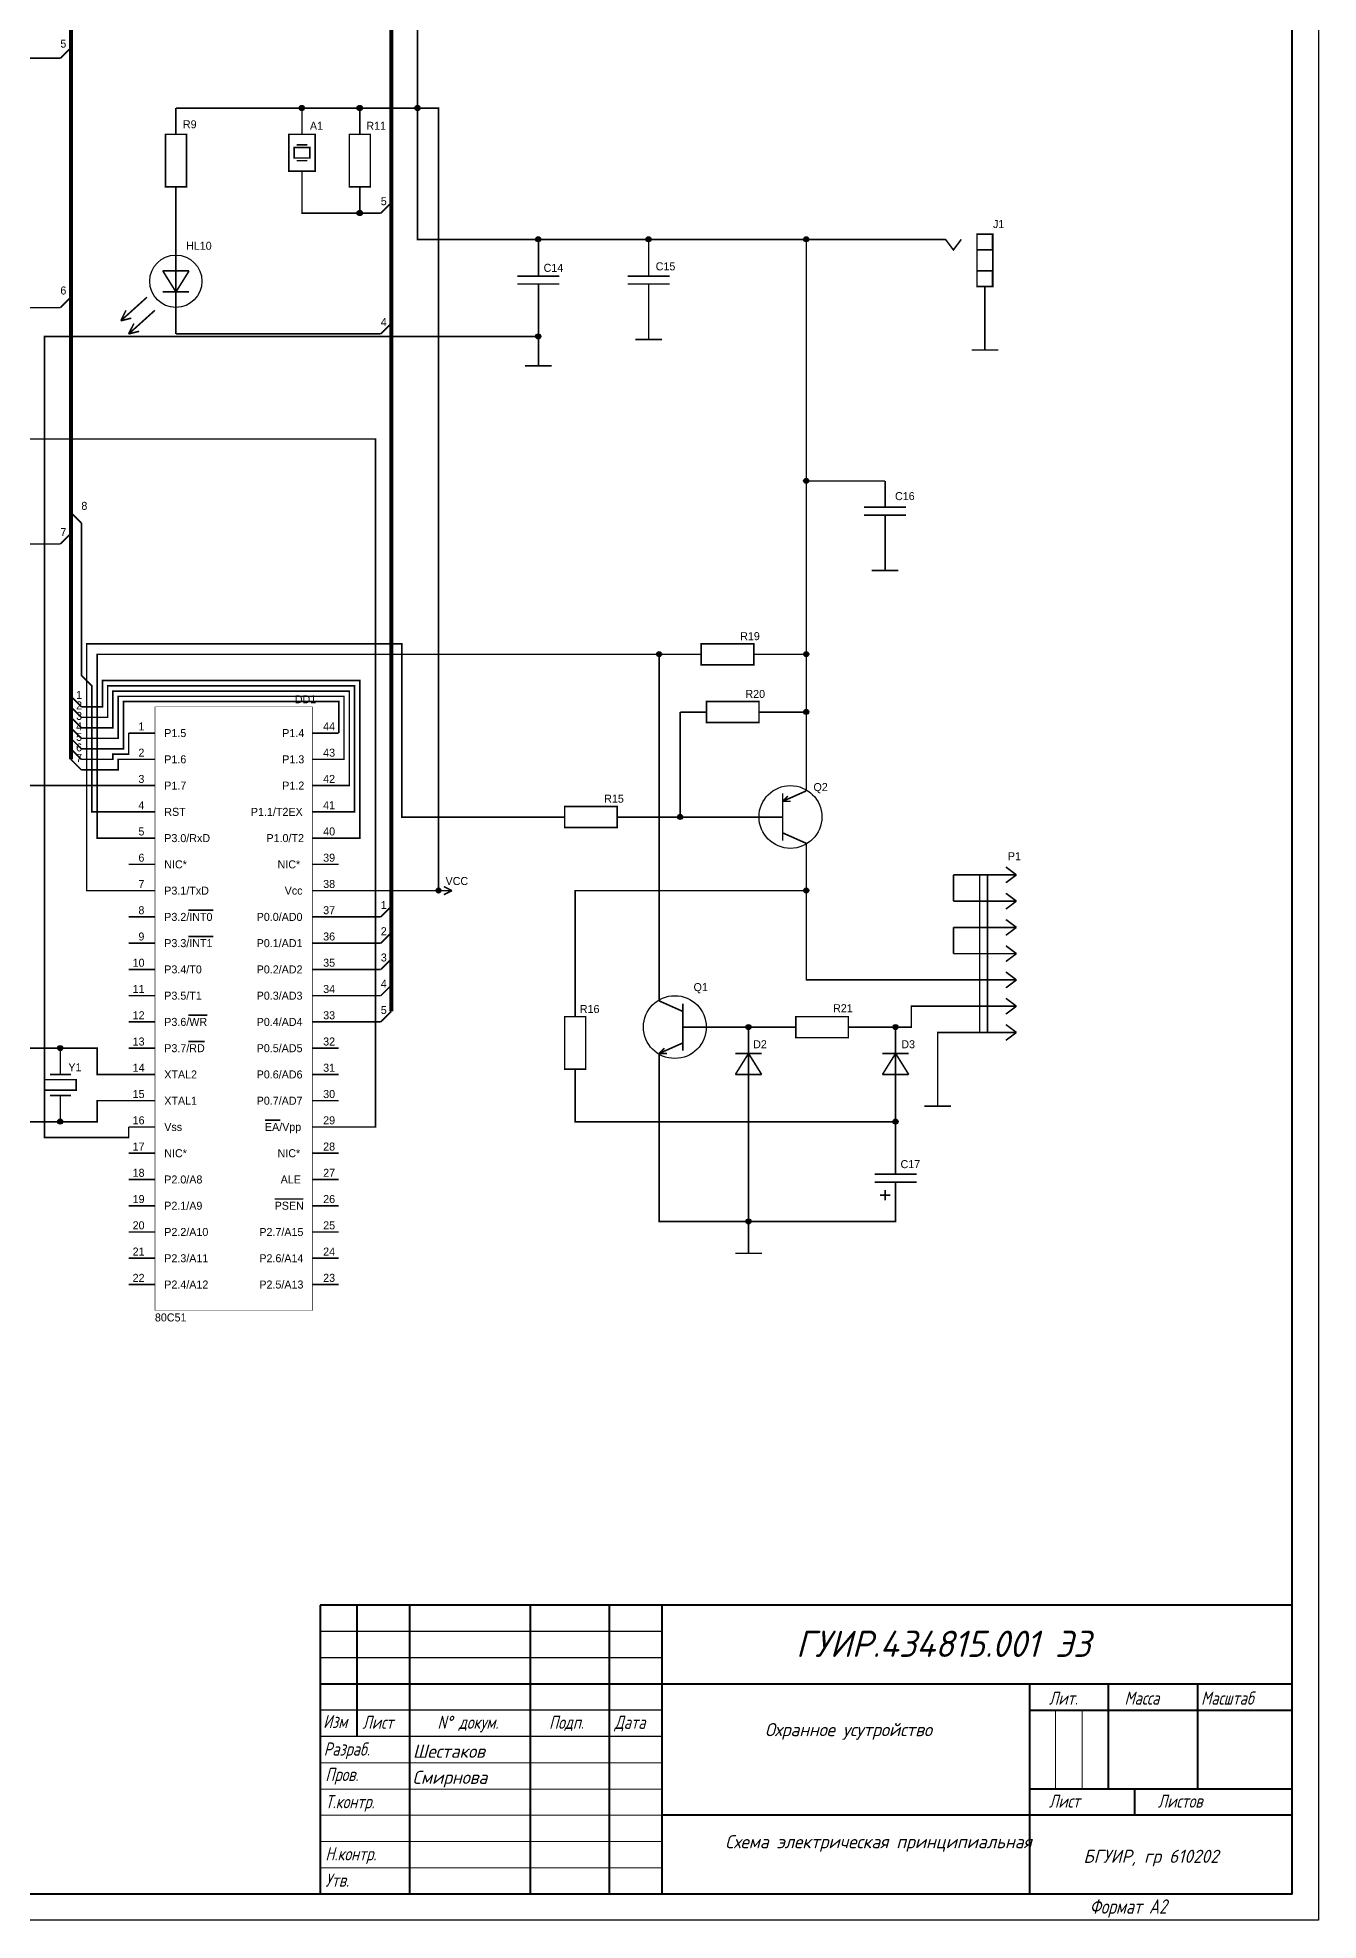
# Model space of a CAD drawing. Header units: millimetres. Extents: x 0 to 1291, y 0 to 606.
# Drawn here: x 1047.7 to 1291.5, y 9.3 to 367.8 of the extents above; entities that cross this region are included whole.
import ezdxf

# ---------------------------------------------------------------- set-up
doc = ezdxf.new("R2010")
doc.units = ezdxf.units.MM
doc.linetypes.add('штрихпунктирная', pattern=[25.4, 12.7, -6.35, 0, -6.35])
doc.layers.add('KONTUR', color=7, linetype='Continuous')
doc.layers.add('Sheet', color=255, linetype='Continuous')
for name, color, linetype, lineweight in [('Основная', 7, 'Continuous', 40), ('текст', 7, 'Continuous', 30), ('тонкая', 7, 'Continuous', 20)]:
    doc.layers.add(name, color=color, linetype=linetype, lineweight=lineweight)
doc.styles.add('стиль1', font='romans.shx', dxfattribs={"width": 0.75, "oblique": 15, "height": 3.5})

msp = doc.modelspace()

# ---------------------------------------------------------------- linework, layer by layer
for p, q in [((1166.47, 64.28), (1101.47, 64.28)), ((1166.47, 59.28), (1101.47, 59.28)), ((1166.47, 49.28), (1101.47, 49.28)), ((1166.47, 44.28), (1101.47, 44.28)), ((1236.47, 14.28), (1236.47, 14.28))]:
    msp.add_line(p, q)
at = {"layer": 'KONTUR'}
for p, q in [((1291.47, 606.28), (1291.47, 9.28)), ((1291.47, 9.28), (871.47, 9.28))]:
    msp.add_line(p, q, dxfattribs=at)
at = {"layer": 'Sheet'}
for points, const_width in [([(1053.99, 230.34), (1053.99, 500.34), (1053.99, 500.34)], 0.749), ([(1114.99, 182.34), (1114.99, 434.34)], 0.749), ([(1119.99, 402.34), (1119.99, 354.34)], 0.3), ([(1051.99, 363.84), (1053.99, 365.84)], 0.3), ([(995.99, 342.34), (995.99, 363.84), (1051.99, 363.84)], 0.3), ([(1073.99, 349.34), (1073.99, 354.34)], 0.3), ([(1119.99, 354.34), (1073.99, 354.34)], 0.3), ([(1097.99, 349.34), (1097.99, 354.34)], 0.3), ([(1119.99, 354.34), (1123.99, 354.34), (1123.99, 205.34), (1104.99, 205.34)], 0.3), ([(1108.99, 349.34), (1108.99, 354.34)], 0.3), ([(1119.99, 354.34), (1119.99, 329.34), (1209.49, 329.34)], 0.3), ([(1071.99, 349.34), (1071.99, 339.34), (1075.99, 339.34), (1075.99, 349.34), (1071.99, 349.34)], 0.3), ([(1100.49, 342.34), (1095.49, 342.34), (1095.49, 349.34), (1100.49, 349.34), (1100.49, 342.34)], 0.3), ([(1106.99, 349.34), (1106.99, 339.34), (1110.99, 339.34), (1110.99, 349.34), (1106.99, 349.34)], 0.3), ([(1099.49, 346.84), (1096.49, 346.84), (1096.49, 344.84), (1099.49, 344.84), (1099.49, 346.84)], 0.3), ([(1096.99, 347.34), (1098.99, 347.34)], 0.3), ([(1096.99, 344.34), (1098.99, 344.34)], 0.3), ([(1097.99, 342.34), (1097.99, 337.34)], 0.3), ([(1073.99, 339.34), (1073.99, 334.34)], 0.3), ([(1097.99, 337.34), (1097.99, 334.34), (1112.99, 334.34)], 0.3), ([(1108.99, 339.34), (1108.99, 334.34)], 0.3), ([(1073.99, 334.34), (1073.99, 331.34)], 0.3), ([(1112.99, 334.34), (1114.99, 336.34)], 0.3), ([(1073.99, 326.34), (1073.99, 331.34)], 0.3), ([(1226.49, 320.34), (1226.49, 330.34)], 0.3), ([(1226.49, 320.34), (1229.49, 320.34), (1229.49, 330.34), (1226.49, 330.34)], 0.3), ([(1226.49, 330.34), (1229.45, 330.34), (1229.45, 327.39), (1226.49, 327.39), (1226.49, 330.34)], 0.3), ([(1073.99, 323.34), (1073.99, 326.34)], 0.3), ([(1142.99, 329.34), (1142.99, 327.34)], 0.3), ([(1142.99, 322.34), (1142.99, 327.34)], 0.3), ([(1163.99, 329.34), (1163.99, 327.34)], 0.3), ([(1163.99, 322.34), (1163.99, 327.34)], 0.3), ([(1193.99, 329.34), (1193.99, 250.34)], 0.3), ([(1214.49, 329.34), (1209.49, 329.34)], 0.3), ([(1209.49, 329.34), (1209.49, 329.34)], 0.3), ([(1220.49, 329.34), (1214.49, 329.34)], 0.3), ([(1220.49, 329.34), (1221.99, 327.34), (1223.49, 329.34)], 0.3), ([(1226.49, 327.34), (1229.49, 327.34)], 0.3), ([(1076.49, 323.34), (1071.49, 323.34)], 0.3), ([(1073.99, 319.34), (1071.49, 323.34), (1071.49, 323.34)], 0.3), ([(1073.99, 323.34), (1073.99, 319.34)], 0.3), ([(1073.99, 319.34), (1076.49, 323.34), (1076.49, 323.34)], 0.3), ([(1229.49, 323.34), (1226.49, 323.34)], 0.3), ([(1226.49, 323.34), (1229.45, 323.34), (1229.45, 320.39), (1226.49, 320.39), (1226.49, 323.34)], 0.3), ([(1071.49, 319.34), (1076.49, 319.34)], 0.3), ([(1073.99, 319.34), (1073.99, 316.34)], 0.3), ([(1146.99, 322.34), (1138.99, 322.34)], 0.3), ([(1146.99, 320.84), (1138.99, 320.84)], 0.3), ([(1142.99, 320.84), (1142.99, 315.84)], 0.3), ([(1167.99, 322.34), (1159.99, 322.34)], 0.3), ([(1167.99, 320.84), (1159.99, 320.84)], 0.3), ([(1163.99, 320.84), (1163.99, 315.84)], 0.3), ([(1227.99, 320.34), (1227.99, 315.34)], 0.3), ([(995.99, 294.84), (995.99, 316.34), (1051.99, 316.34)], 0.3), ([(1051.99, 316.34), (1053.99, 318.34)], 0.3), ([(1068.49, 318.34), (1063.49, 313.84)], 0.3), ([(1063.49, 313.84), (1064.49, 315.84)], 0.3), ([(1069.99, 315.84), (1064.99, 311.34)], 0.3), ([(1073.99, 316.34), (1073.99, 311.34)], 0.3), ([(1142.99, 315.84), (1142.99, 309.34)], 0.3), ([(1163.99, 315.84), (1163.99, 314.34)], 0.3), ([(1227.99, 312.34), (1227.99, 315.34)], 0.3), ([(1063.49, 313.84), (1065.49, 314.34), (1065.49, 314.34)], 0.3), ([(1064.99, 311.34), (1065.99, 313.34)], 0.3), ([(1064.99, 311.34), (1066.99, 311.84), (1066.99, 311.84)], 0.3), ([(1112.99, 311.34), (1114.99, 313.34)], 0.3), ([(1163.99, 314.34), (1163.99, 310.28)], 0.3), ([(1227.99, 312.34), (1227.99, 308.28)], 0.3), ([(1142.99, 310.84), (1048.99, 310.84), (1048.99, 158.34), (1064.99, 158.34), (1064.99, 160.34)], 0.3), ([(1073.99, 311.34), (1112.99, 311.34), (1112.99, 311.34)], 0.3), ([(1142.99, 309.34), (1142.99, 305.28)], 0.3), ([(1161.45, 310.28), (1166.53, 310.28)], 0.3), ([(1225.45, 308.28), (1230.53, 308.28)], 0.3), ([(1140.45, 305.28), (1145.53, 305.28)], 0.3), ([(1045.99, 291.34), (1111.99, 291.34), (1111.99, 160.34), (1104.99, 160.34), (1104.99, 160.34)], 0.3), ([(1193.99, 283.34), (1208.99, 283.34)], 0.3), ([(1208.99, 278.34), (1208.99, 283.34)], 0.3), ([(1055.99, 275.34), (1053.99, 277.34)], 0.3), ([(1212.99, 278.34), (1204.99, 278.34)], 0.3), ([(1212.99, 276.84), (1204.99, 276.84)], 0.3), ([(1208.99, 276.84), (1208.99, 271.84)], 0.3), ([(1053.99, 273.34), (1051.99, 271.34)], 0.3), ([(1055.99, 275.34), (1055.99, 246.34), (1057.99, 244.34), (1057.99, 220.34), (1057.99, 220.34), (1064.99, 220.34)], 0.3), ([(995.99, 249.84), (995.99, 271.34), (1051.99, 271.34)], 0.3), ([(1208.99, 271.84), (1208.99, 270.34)], 0.3), ([(1208.99, 270.34), (1208.99, 266.28)], 0.3), ([(1206.45, 266.28), (1211.53, 266.28)], 0.3), ([(1064.99, 205.34), (1056.99, 205.34), (1056.99, 205.34), (1056.99, 252.34), (1116.99, 252.34), (1116.99, 219.34), (1142.99, 219.34)], 0.3), ([(1173.99, 248.34), (1183.99, 248.34), (1183.99, 252.34), (1173.99, 252.34), (1173.99, 248.34)], 0.3), ([(1064.99, 215.34), (1058.99, 215.34), (1058.99, 215.34), (1058.99, 250.34), (1168.99, 250.34)], 0.3), ([(1165.99, 250.34), (1165.99, 189.34)], 0.3), ([(1173.99, 250.34), (1168.99, 250.34)], 0.3), ([(1183.99, 250.34), (1188.99, 250.34)], 0.3), ([(1193.99, 250.34), (1188.99, 250.34)], 0.3), ([(1193.99, 250.34), (1193.99, 229.34)], 0.3), ([(1104.99, 215.34), (1108.99, 215.34), (1108.99, 245.34), (1059.99, 245.34), (1059.99, 240.34), (1055.99, 240.34)], 0.3), ([(1055.99, 238.34), (1060.99, 238.34), (1060.99, 244.34), (1107.99, 244.34), (1107.99, 220.34), (1104.99, 220.34)], 0.3), ([(1055.99, 240.34), (1053.99, 242.34)], 0.3), ([(1055.99, 238.34), (1053.99, 240.34)], 0.3), ([(1104.99, 225.34), (1106.99, 225.34), (1106.99, 243.34), (1061.99, 243.34), (1061.99, 236.34), (1055.99, 236.34)], 0.3), ([(1104.99, 230.34), (1105.99, 230.34), (1105.99, 242.34), (1062.99, 242.34), (1062.99, 234.34), (1055.99, 234.34)], 0.3), ([(1104.99, 235.34), (1104.99, 241.34), (1063.99, 241.34), (1063.99, 232.34), (1055.99, 232.34)], 0.3), ([(1069.99, 240.35), (1099.95, 240.35), (1099.95, 125.39), (1069.99, 125.39), (1069.99, 240.35)], 0.0991), ([(1174.99, 237.34), (1184.99, 237.34), (1184.99, 241.34), (1174.99, 241.34), (1174.99, 237.34)], 0.3), ([(1055.99, 236.34), (1053.99, 238.34)], 0.3), ([(1174.99, 239.34), (1169.99, 239.34)], 0.3), ([(1169.99, 239.34), (1169.99, 219.34)], 0.3), ([(1184.99, 239.34), (1189.99, 239.34)], 0.3), ([(1193.99, 239.34), (1189.99, 239.34)], 0.3), ([(1055.99, 234.34), (1053.99, 236.34)], 0.3), ([(1055.99, 232.34), (1053.99, 234.34)], 0.3), ([(1064.99, 235.34), (1064.99, 231.34), (1061.99, 231.34), (1061.99, 230.34), (1055.99, 230.34)], 0.3), ([(1069.99, 235.34), (1064.99, 235.34)], 0.3), ([(1099.99, 235.34), (1104.99, 235.34)], 0.3), ([(1055.99, 230.34), (1053.99, 232.34)], 0.3), ([(1055.99, 228.34), (1053.99, 230.34)], 0.3), ([(1064.99, 230.34), (1064.99, 230.34), (1062.99, 230.34), (1062.99, 228.34), (1055.99, 228.34)], 0.3), ([(1069.99, 230.34), (1064.99, 230.34)], 0.3), ([(1099.99, 230.34), (1104.99, 230.34)], 0.3), ([(1193.99, 224.34), (1193.99, 229.34)], 0.3), ([(1064.99, 225.34), (995.99, 225.34), (995.99, 204.34)], 0.3), ([(1069.99, 225.34), (1064.99, 225.34)], 0.3), ([(1099.99, 225.34), (1104.99, 225.34)], 0.3), ([(1193.99, 224.34), (1189.49, 222.34), (1189.49, 222.34)], 0.3), ([(1189.49, 223.84), (1189.49, 214.84)], 0.3), ([(1189.49, 222.34), (1190.49, 223.34), (1190.49, 223.34)], 0.3), ([(1189.49, 222.34), (1190.99, 222.34), (1190.99, 222.34)], 0.3), ([(1069.99, 220.34), (1064.99, 220.34)], 0.3), ([(1099.99, 220.34), (1104.99, 220.34)], 0.3), ([(1147.99, 219.34), (1142.99, 219.34)], 0.3), ([(1147.99, 217.34), (1157.99, 217.34), (1157.99, 221.34), (1147.99, 221.34), (1147.99, 217.34)], 0.3), ([(1157.99, 219.34), (1162.99, 219.34)], 0.3), ([(1162.99, 219.34), (1169.99, 219.34)], 0.3), ([(1169.99, 219.34), (1169.99, 219.34), (1179.99, 219.34)], 0.3), ([(1184.99, 219.34), (1179.99, 219.34)], 0.3), ([(1184.99, 219.34), (1189.49, 219.34)], 0.3), ([(1069.99, 215.34), (1064.99, 215.34)], 0.3), ([(1099.99, 215.34), (1104.99, 215.34)], 0.3), ([(1193.99, 214.34), (1189.49, 216.34), (1189.49, 216.34)], 0.3), ([(1193.99, 214.34), (1193.99, 209.34)], 0.3), ([(1069.99, 210.34), (1064.99, 210.34)], 0.3), ([(1099.99, 210.34), (1104.99, 210.34)], 0.3), ([(1193.99, 209.34), (1193.99, 188.34), (1221.99, 188.34), (1221.99, 188.34)], 0.3), ([(1221.99, 208.34), (1221.99, 203.34)], 0.3), ([(1226.99, 208.34), (1221.99, 208.34)], 0.3), ([(1226.99, 208.34), (1233.99, 208.34)], 0.3), ([(1226.99, 208.34), (1226.99, 178.34)], 0.3), ([(1228.49, 178.34), (1228.49, 208.34)], 0.3), ([(1233.99, 208.34), (1231.99, 209.84)], 0.3), ([(1233.99, 208.34), (1231.99, 206.84)], 0.3), ([(1069.99, 205.34), (1064.99, 205.34)], 0.3), ([(1099.99, 205.34), (1104.99, 205.34)], 0.3), ([(1123.99, 205.34), (1126.53, 205.34)], 0.3), ([(1126.53, 205.34), (1125, 206.11)], 0.3), ([(1126.53, 205.34), (1125, 204.58)], 0.3), ([(1149.99, 186.34), (1149.99, 205.34), (1193.99, 205.34)], 0.3), ([(1233.99, 203.34), (1231.99, 204.84)], 0.3), ([(1077.06, 201.62), (1076.34, 201.62)], 0.3), ([(1078.67, 201.62), (1077.06, 201.62)], 0.3), ([(1079.98, 201.62), (1078.67, 201.62)], 0.3), ([(1081.08, 201.62), (1079.98, 201.62)], 0.3), ([(1114.99, 202.34), (1112.99, 200.34)], 0.3), ([(1226.99, 203.34), (1221.99, 203.34)], 0.3), ([(1226.99, 203.34), (1233.99, 203.34)], 0.3), ([(1233.99, 203.34), (1231.99, 201.84)], 0.3), ([(1069.99, 200.34), (1064.99, 200.34)], 0.3), ([(1099.99, 200.34), (1104.99, 200.34)], 0.3), ([(1104.99, 200.34), (1112.99, 200.34)], 0.3), ([(1114.99, 197.34), (1112.99, 195.34)], 0.3), ([(1221.99, 198.34), (1221.99, 193.34)], 0.3), ([(1226.99, 198.34), (1221.99, 198.34)], 0.3), ([(1226.99, 198.34), (1233.99, 198.34)], 0.3), ([(1233.99, 198.34), (1231.99, 199.84)], 0.3), ([(1233.99, 198.34), (1231.99, 196.84)], 0.3), ([(1069.99, 195.34), (1064.99, 195.34)], 0.3), ([(1077.06, 196.62), (1076.34, 196.62)], 0.3), ([(1078.67, 196.62), (1077.06, 196.62)], 0.3), ([(1079.98, 196.62), (1078.67, 196.62)], 0.3), ([(1081.08, 196.62), (1079.98, 196.62)], 0.3), ([(1099.99, 195.34), (1104.99, 195.34)], 0.3), ([(1104.99, 195.34), (1112.99, 195.34)], 0.3), ([(1233.99, 193.34), (1231.99, 194.84)], 0.3), ([(1069.99, 190.34), (1064.99, 190.34)], 0.3), ([(1099.99, 190.34), (1104.99, 190.34)], 0.3), ([(1104.99, 190.34), (1112.99, 190.34)], 0.3), ([(1114.99, 192.34), (1112.99, 190.34)], 0.3), ([(1226.99, 193.34), (1221.99, 193.34)], 0.3), ([(1226.99, 193.34), (1233.99, 193.34)], 0.3), ([(1233.99, 193.34), (1231.99, 191.84)], 0.3), ([(1233.99, 188.34), (1231.99, 189.84)], 0.3), ([(1114.99, 187.34), (1112.99, 185.34)], 0.3), ([(1149.99, 181.34), (1149.99, 186.34)], 0.3), ([(1165.99, 184.34), (1165.99, 189.34)], 0.3), ([(1226.99, 188.34), (1221.99, 188.34)], 0.3), ([(1226.99, 188.34), (1233.99, 188.34)], 0.3), ([(1233.99, 188.34), (1231.99, 186.84)], 0.3), ([(1069.99, 185.34), (1064.99, 185.34)], 0.3), ([(1099.99, 185.34), (1104.99, 185.34)], 0.3), ([(1104.99, 185.34), (1112.99, 185.34)], 0.3), ([(1165.99, 184.34), (1170.49, 182.34), (1170.49, 182.34)], 0.3), ([(1170.49, 174.84), (1170.49, 183.84)], 0.3), ([(1206.99, 179.34), (1213.99, 179.34), (1213.99, 183.34), (1221.99, 183.34)], 0.3), ([(1226.99, 183.34), (1221.99, 183.34)], 0.3), ([(1226.99, 183.34), (1233.99, 183.34)], 0.3), ([(1233.99, 183.34), (1231.99, 184.84)], 0.3), ([(1233.99, 183.34), (1231.99, 181.84)], 0.3), ([(1069.99, 180.34), (1064.99, 180.34)], 0.3), ([(1078.46, 181.62), (1076.34, 181.62)], 0.3), ([(1079.94, 181.62), (1078.46, 181.62)], 0.3), ([(1099.99, 180.34), (1104.99, 180.34)], 0.3), ([(1104.99, 180.34), (1112.99, 180.34)], 0.3), ([(1114.99, 182.34), (1112.99, 180.34)], 0.3), ([(1151.99, 171.34), (1151.99, 181.34), (1147.99, 181.34), (1147.99, 171.34), (1151.99, 171.34)], 0.3), ([(1174.99, 179.34), (1170.49, 179.34)], 0.3), ([(1174.99, 179.34), (1179.99, 179.34)], 0.3), ([(1179.99, 179.34), (1186.99, 179.34)], 0.3), ([(1182.99, 174.34), (1182.99, 179.34)], 0.3), ([(1191.99, 179.34), (1186.99, 179.34)], 0.3), ([(1191.99, 177.34), (1201.99, 177.34), (1201.99, 181.34), (1191.99, 181.34), (1191.99, 177.34)], 0.3), ([(1201.99, 179.34), (1206.99, 179.34)], 0.3), ([(1210.99, 174.34), (1210.99, 179.34)], 0.3), ([(1233.99, 178.34), (1231.99, 179.84)], 0.3), ([(1077.82, 176.62), (1076.34, 176.62)], 0.3), ([(1079.43, 176.62), (1077.82, 176.62)], 0.3), ([(1165.99, 174.34), (1170.49, 176.34), (1170.49, 176.34)], 0.3), ([(1221.99, 178.34), (1218.99, 178.34), (1218.99, 168.34), (1218.99, 168.34)], 0.3), ([(1226.99, 178.34), (1221.99, 178.34)], 0.3), ([(1226.99, 178.34), (1233.99, 178.34)], 0.3), ([(1233.99, 178.34), (1231.99, 176.84)], 0.3), ([(1044.99, 175.34), (1049.99, 175.34)], 0.3), ([(1064.99, 170.34), (1058.99, 170.34), (1058.99, 175.34), (1049.99, 175.34)], 0.3), ([(1051.99, 175.34), (1051.99, 175.34)], 0.3), ([(1051.99, 170.34), (1051.99, 175.34)], 0.3), ([(1069.99, 175.34), (1064.99, 175.34)], 0.3), ([(1099.99, 175.34), (1104.99, 175.34)], 0.3), ([(1165.99, 174.34), (1166.99, 175.34), (1166.99, 175.34)], 0.3), ([(1165.99, 174.34), (1165.99, 169.34)], 0.3), ([(1165.99, 174.34), (1167.49, 174.34), (1167.49, 174.34)], 0.3), ([(1180.49, 174.34), (1185.49, 174.34)], 0.3), ([(1182.99, 174.34), (1180.49, 170.34), (1180.49, 170.34)], 0.3), ([(1182.99, 170.34), (1182.99, 174.34)], 0.3), ([(1185.49, 170.34), (1182.99, 174.34)], 0.3), ([(1208.49, 174.34), (1213.49, 174.34)], 0.3), ([(1210.99, 174.34), (1208.49, 170.34), (1208.49, 170.34)], 0.3), ([(1210.99, 170.34), (1210.99, 174.34)], 0.3), ([(1213.49, 170.34), (1210.99, 174.34)], 0.3), ([(1054.99, 169.34), (1054.99, 167.34), (1048.99, 167.34), (1048.99, 169.34), (1054.99, 169.34)], 0.3), ([(1049.99, 170.34), (1053.99, 170.34)], 0.3), ([(1069.99, 170.34), (1064.99, 170.34)], 0.3), ([(1099.99, 170.34), (1104.99, 170.34)], 0.3), ([(1149.99, 171.34), (1149.99, 166.34)], 0.3), ([(1165.99, 169.34), (1165.99, 142.34), (1210.99, 142.34), (1210.99, 144.84)], 0.3), ([(1180.49, 170.34), (1185.49, 170.34)], 0.3), ([(1182.99, 170.34), (1182.99, 165.34)], 0.3), ([(1208.49, 170.34), (1213.49, 170.34)], 0.3), ([(1210.99, 170.34), (1210.99, 165.34)], 0.3), ([(1218.99, 168.34), (1218.99, 164.28)], 0.3), ([(1049.99, 166.34), (1053.99, 166.34)], 0.3), ([(1064.99, 165.34), (1058.99, 165.34), (1058.99, 161.34), (1049.99, 161.34)], 0.3), ([(1051.99, 166.34), (1051.99, 161.34)], 0.3), ([(1069.99, 165.34), (1064.99, 165.34)], 0.3), ([(1099.99, 165.34), (1104.99, 165.34)], 0.3), ([(1210.99, 161.34), (1149.99, 161.34), (1149.99, 166.34)], 0.3), ([(1182.99, 165.34), (1182.99, 142.34)], 0.3), ([(1210.99, 165.34), (1210.99, 156.34)], 0.3), ([(1044.99, 161.34), (1049.99, 161.34)], 0.3), ([(1092.28, 161.62), (1090.93, 161.62)], 0.3), ([(1093.85, 161.62), (1092.28, 161.62)], 0.3), ([(1216.45, 164.28), (1221.53, 164.28)], 0.3), ([(1069.99, 160.34), (1064.99, 160.34)], 0.3), ([(1099.99, 160.34), (1104.99, 160.34)], 0.3), ([(1069.99, 155.34), (1064.99, 155.34)], 0.3), ([(1099.99, 155.34), (1104.99, 155.34)], 0.3), ([(1210.99, 151.34), (1210.99, 156.34)], 0.3), ([(1206.99, 151.34), (1214.99, 151.34)], 0.3), ([(1069.99, 150.34), (1064.99, 150.34)], 0.3), ([(1099.99, 150.34), (1104.99, 150.34)], 0.3), ([(1206.99, 149.84), (1214.99, 149.84)], 0.3), ([(1209.99, 147.34), (1207.99, 147.34)], 0.3), ([(1208.99, 148.34), (1208.99, 146.34)], 0.3), ([(1210.99, 149.84), (1210.99, 144.84)], 0.3), ([(1069.99, 145.34), (1064.99, 145.34)], 0.3), ([(1094.02, 146.62), (1092.79, 146.62)], 0.3), ([(1095.25, 146.62), (1094.02, 146.62)], 0.3), ([(1096.6, 146.62), (1095.25, 146.62)], 0.3), ([(1098.21, 146.62), (1096.6, 146.62)], 0.3), ([(1099.99, 145.34), (1104.99, 145.34)], 0.3), ([(1069.99, 140.34), (1064.99, 140.34)], 0.3), ([(1099.99, 140.34), (1104.99, 140.34)], 0.3), ([(1182.99, 142.34), (1182.99, 140.34)], 0.3), ([(1182.99, 140.34), (1182.99, 136.28)], 0.3), ([(1180.45, 136.28), (1185.53, 136.28)], 0.3), ([(1069.99, 135.34), (1064.99, 135.34)], 0.3), ([(1099.99, 135.34), (1104.99, 135.34)], 0.3), ([(1069.99, 130.34), (1064.99, 130.34)], 0.3), ([(1099.99, 130.34), (1104.99, 130.34)], 0.3)]:
    msp.add_lwpolyline(points, dxfattribs=dict(at, const_width=const_width))
at = {"layer": 'Sheet', "const_width": 0.508}
for points in [[(1097.73, 354.34, 1), (1098.24, 354.34, 1)], [(1108.73, 354.34, 1), (1109.24, 354.34, 1)], [(1119.73, 354.34, 1), (1120.24, 354.34, 1)], [(1108.73, 334.34, 1), (1109.24, 334.34, 1)], [(1142.73, 329.34, 1), (1143.24, 329.34, 1)], [(1163.73, 329.34, 1), (1164.24, 329.34, 1)], [(1193.73, 329.34, 1), (1194.24, 329.34, 1)], [(1142.73, 310.84, 1), (1143.24, 310.84, 1)], [(1193.73, 283.34, 1), (1194.24, 283.34, 1)], [(1165.73, 250.34, 1), (1166.24, 250.34, 1)], [(1193.73, 250.34, 1), (1194.24, 250.34, 1)], [(1193.73, 239.34, 1), (1194.24, 239.34, 1)], [(1169.73, 219.34, 1), (1170.24, 219.34, 1)], [(1123.73, 205.34, 1), (1124.24, 205.34, 1)], [(1193.73, 205.34, 1), (1194.24, 205.34, 1)], [(1182.73, 179.34, 1), (1183.24, 179.34, 1)], [(1210.73, 179.34, 1), (1211.24, 179.34, 1)], [(1051.73, 175.34, 1), (1052.24, 175.34, 1)], [(1051.73, 161.34, 1), (1052.24, 161.34, 1)], [(1210.73, 161.34, 1), (1211.24, 161.34, 1)], [(1182.73, 142.34, 1), (1183.24, 142.34, 1)]]:
    msp.add_lwpolyline(points, format="xyb", close=True, dxfattribs=at)
at = {"layer": 'Sheet'}
for centre in [(1108.97, 334.37), (1108.97, 334.37), (1108.97, 334.37), (1169.97, 219.37), (1169.97, 219.37), (1169.97, 219.37), (1169.97, 219.37), (1169.97, 219.37), (1169.97, 219.37), (1123.97, 205.37), (1123.97, 205.37), (1123.97, 205.37), (1123.97, 205.37), (1193.97, 205.37), (1193.97, 205.37)]:
    msp.add_circle(centre, 0.487, dxfattribs=at)
for centre, major_axis, ratio in [((1097.97, 354.36), (0, 0.487), 0.999979), ((1097.97, 354.36), (0, 0.487), 0.999979), ((1097.97, 354.36), (0, 0.487), 0.999979), ((1108.97, 354.36), (0, 0.487), 0.999979), ((1108.97, 354.36), (0, 0.487), 0.999979), ((1108.97, 354.36), (0, 0.487), 0.999979), ((1119.97, 354.36), (0, 0.487), 0.999979), ((1119.97, 354.36), (0, 0.487), 0.999979), ((1119.97, 354.36), (0, 0.487), 0.999979), ((1119.97, 354.36), (0, 0.487), 0.999979), ((1119.97, 354.36), (0, 0.487), 0.999979), ((1119.97, 354.36), (0, 0.487), 0.999979), ((1119.97, 354.36), (0, 0.487), 0.999979), ((1119.97, 354.36), (0, 0.487), 0.999979), ((1142.97, 329.36), (0, 0.487), 0.999979), ((1142.97, 329.36), (0, 0.487), 0.999979), ((1163.97, 329.36), (0, 0.487), 0.999979), ((1163.97, 329.36), (0, 0.487), 0.999979), ((1193.97, 329.36), (0, 0.487), 0.999979), ((1193.97, 329.36), (0, 0.487), 0.999979), ((1073.97, 321.37), (4.98, 0), 0.999769), ((1142.97, 310.86), (0, 0.487), 0.999979), ((1142.97, 310.86), (0, 0.487), 0.999979), ((1193.97, 283.37), (0, 0.487), 0.999979), ((1193.97, 283.37), (0, 0.487), 0.999979), ((1165.97, 250.37), (0, 0.487), 0.999979), ((1165.97, 250.37), (0, 0.487), 0.999979), ((1193.97, 250.37), (0, 0.487), 0.999979), ((1193.97, 250.37), (0, 0.487), 0.999979), ((1193.97, 250.37), (0, 0.487), 0.999979), ((1193.97, 250.37), (0, 0.487), 0.999979), ((1193.97, 250.37), (0, 0.487), 0.999979), ((1193.97, 250.37), (0, 0.487), 0.999979), ((1193.97, 239.37), (0, 0.487), 0.999979), ((1193.97, 239.37), (0, 0.487), 0.999979), ((1190.97, 219.37), (0, 5.98), 0.999963), ((1168.97, 179.36), (5.98, 0), 0.999817), ((1182.97, 179.37), (0.487, 0), 0.997329), ((1182.97, 179.37), (0.487, 0), 0.997329), ((1182.97, 179.37), (0.487, 0), 0.997329), ((1210.97, 179.37), (0.487, 0), 0.997288), ((1210.97, 179.37), (0.487, 0), 0.997288), ((1210.97, 179.37), (0.487, 0), 0.997288), ((1051.97, 175.37), (0, 0.487), 0.999958), ((1051.97, 175.37), (0, 0.487), 0.999958), ((1051.97, 175.37), (0, 0.487), 0.999958), ((1051.97, 175.37), (0, 0.487), 0.999958), ((1051.97, 175.37), (0, 0.487), 0.999958), ((1051.97, 161.36), (0, 0.487), 0.999958), ((1051.97, 161.36), (0, 0.487), 0.999958), ((1051.97, 161.36), (0, 0.487), 0.999958), ((1210.97, 161.36), (0, 0.487), 0.999958), ((1210.97, 161.36), (0, 0.487), 0.999958), ((1182.97, 142.36), (0, 0.487), 0.999958), ((1182.97, 142.36), (0, 0.487), 0.999958), ((1182.97, 142.36), (0, 0.487), 0.999958), ((1182.97, 142.36), (0, 0.487), 0.999958)]:
    msp.add_ellipse(centre, major_axis=major_axis, ratio=ratio, dxfattribs=at)
at = {"layer": 'Основная'}
for p, q in [((1286.47, 14.28), (1286.47, 601.28)), ((1101.47, 69.28), (1101.47, 14.28)), ((1286.47, 69.28), (1101.47, 69.28)), ((1108.47, 44.28), (1108.47, 69.28)), ((1118.47, 69.28), (1118.47, 14.28)), ((1141.47, 14.28), (1141.47, 69.28)), ((1156.47, 69.28), (1156.47, 14.28)), ((1166.47, 69.28), (1166.47, 14.28)), ((1101.47, 54.28), (1286.47, 54.28)), ((1236.47, 54.28), (1236.47, 14.28)), ((1251.47, 54.28), (1251.47, 34.28)), ((1268.47, 54.28), (1268.47, 34.28)), ((1236.47, 49.28), (1286.47, 49.28)), ((1286.47, 34.28), (1236.47, 34.28)), ((1256.47, 34.28), (1256.47, 29.28)), ((1286.47, 29.28), (1166.47, 29.28)), ((1286.47, 14.28), (879.47, 14.28))]:
    msp.add_line(p, q, dxfattribs=at)
at = {"layer": 'тонкая'}
for p, q in [((1241.45, 49.07), (1241.45, 34.28)), ((1246.53, 49.07), (1246.53, 34.28)), ((1101.47, 39.28), (1166.47, 39.28)), ((1166.47, 34.28), (1101.47, 34.28)), ((1166.47, 29.28), (1101.47, 29.28))]:
    msp.add_line(p, q, dxfattribs=at)
for points in [[(1101.47, 24.28), (1166.47, 24.28)], [(1101.47, 19.28), (1166.47, 19.28)]]:
    msp.add_lwpolyline(points, dxfattribs=at)

# ---------------------------------------------------------------- texts
at = {"linetype": 'штрихпунктирная', "lineweight": 60, "attachment_point": 1}
for s, width, insert, char_height in [('{\\fGOST type B|b0|i1|c204|p34;ГУИР.434815.001 Э3}', 75.8657, (1192.03, 64.43), 5), ('\\pxqc;{\\fGOST type B|b0|i1|c204|p34;Охранное усутройство}', 41.9572, (1181.03, 46.84), 2.5), ('{\\fGOST type B|b0|i1|c204|p34;Шестаков}', 7.158, (1119.11, 42.72), 2.5), ('{\\fGOST type B|b0|i1|c204|p34;Смирнова}', 7.158, (1119.03, 37.76), 2.5), ('{\\fGOST type B|b0|i1|c204|p34;Схема электрическая принципиальная}', 59.6692, (1178.55, 25.5), 2.5), ('{\\fGOST type B|b0|i1|c204|p34;БГУИР, гр 610202}', 59.6692, (1246.74, 22.72), 2.5)]:
    msp.add_mtext_dynamic_manual_height_columns(s, width=width, gutter_width=12.5, heights=[0], dxfattribs=dict(at, insert=insert, char_height=char_height))
at = {"layer": 'Sheet'}
for s, height, p in [('5', 1.52, (1051.99, 365.85)), ('R9', 1.524, (1075.32, 350.5)), ('A1', 1.524, (1099.5, 350.21)), ('R11', 1.524, (1110.24, 350.21)), ('5', 1.52, (1112.99, 335.85)), ('J1', 1.524, (1229.53, 331.5)), ('HL10', 1.524, (1075.92, 327.37)), ('C14', 1.524, (1143.98, 323.16)), ('C15', 1.524, (1165.32, 323.45)), ('6', 1.52, (1051.99, 318.85)), ('4', 1.52, (1112.99, 312.85)), ('C16', 1.524, (1210.88, 279.7)), ('8', 1.52, (1055.99, 277.85)), ('7', 1.52, (1051.99, 272.85)), ('R19', 1.524, (1181.4, 253.03)), ('2', 1.52, (1054.99, 239.85)), ('1', 1.52, (1054.99, 241.85)), ('DD1', 1.524, (1096.61, 241.01)), ('R20', 1.524, (1182.4, 242.03)), ('4', 1.52, (1054.99, 235.85)), ('3', 1.52, (1054.99, 237.85)), ('1', 1.52, (1066.85, 235.85)), ('44', 1.524, (1102.02, 235.85)), ('5', 1.52, (1054.99, 233.85)), ('6', 1.52, (1054.99, 231.85)), ('P1.5', 1.524, (1071.77, 234.58)), ('P1.4', 1.524, (1094.23, 234.58)), ('7', 1.52, (1054.99, 229.85)), ('2', 1.52, (1066.85, 230.85)), ('P1.6', 1.524, (1071.77, 229.58)), ('P1.3', 1.524, (1094.23, 229.58)), ('43', 1.524, (1102.02, 230.85)), ('3', 1.52, (1066.85, 225.85)), ('P1.7', 1.524, (1071.77, 224.58)), ('P1.2', 1.524, (1094.23, 224.58)), ('42', 1.524, (1102.02, 225.85)), ('Q2', 1.524, (1195.36, 224.3)), ('4', 1.52, (1066.85, 220.85)), ('41', 1.524, (1102.02, 220.85)), ('R15', 1.524, (1155.51, 222.09)), ('RST', 1.524, (1071.77, 219.58)), ('P1.1/T2EX', 1.524, (1088.26, 219.58)), ('5', 1.52, (1066.85, 215.85)), ('P3.0/RxD', 1.524, (1071.77, 214.58)), ('P1.0/T2', 1.524, (1091.22, 214.58)), ('40', 1.524, (1102.02, 215.85)), ('6', 1.52, (1066.85, 210.85)), ('39', 1.524, (1102.02, 210.85)), ('P1', 1.524, (1232.37, 211.14)), ('NIC*', 1.524, (1071.77, 209.58)), ('NIC*', 1.524, (1093.34, 209.58)), ('VCC', 1.524, (1125.32, 206.41)), ('7', 1.52, (1066.85, 205.85)), ('P3.1/TxD', 1.524, (1071.77, 204.58)), ('Vcc', 1.524, (1094.69, 204.58)), ('38', 1.524, (1102.02, 205.85)), ('8', 1.52, (1066.85, 200.85)), ('P3.2/INT0', 1.524, (1071.77, 199.58)), ('P0.0/AD0', 1.524, (1089.36, 199.58)), ('37', 1.524, (1102.02, 200.85)), ('1', 1.52, (1112.99, 201.85)), ('9', 1.52, (1066.85, 195.85)), ('36', 1.524, (1102.02, 195.85)), ('2', 1.52, (1112.99, 196.85)), ('P3.3/INT1', 1.524, (1071.77, 194.58)), ('P0.1/AD1', 1.524, (1089.36, 194.58)), ('10', 1.524, (1065.75, 190.85)), ('P3.4/T0', 1.524, (1071.77, 189.58)), ('P0.2/AD2', 1.524, (1089.36, 189.58)), ('35', 1.524, (1102.02, 190.85)), ('3', 1.52, (1112.99, 191.85)), ('11', 1.524, (1065.75, 185.85)), ('34', 1.524, (1102.02, 185.85)), ('4', 1.52, (1112.99, 186.85)), ('Q1', 1.524, (1172.53, 186.21)), ('P3.5/T1', 1.524, (1071.77, 184.58)), ('P0.3/AD3', 1.524, (1089.36, 184.58)), ('5', 1.52, (1112.99, 181.85)), ('R16', 1.524, (1150.88, 182.04)), ('R21', 1.524, (1199.09, 182.19)), ('12', 1.524, (1065.75, 180.85)), ('P3.6/WR', 1.524, (1071.77, 179.58)), ('P0.4/AD4', 1.524, (1089.36, 179.58)), ('33', 1.524, (1102.02, 180.85)), ('13', 1.524, (1065.75, 175.85)), ('P3.7/RD', 1.524, (1071.77, 174.58)), ('P0.5/AD5', 1.524, (1089.36, 174.58)), ('32', 1.524, (1102.02, 175.85)), ('D2', 1.524, (1183.87, 175.33)), ('D3', 1.524, (1212.08, 175.33)), ('Y1', 1.524, (1053.51, 170.93)), ('14', 1.524, (1065.75, 170.85)), ('31', 1.524, (1102.02, 170.85)), ('XTAL2', 1.524, (1071.77, 169.58)), ('P0.6/AD6', 1.524, (1089.36, 169.58)), ('15', 1.524, (1065.75, 165.85)), ('XTAL1', 1.524, (1071.77, 164.58)), ('P0.7/AD7', 1.524, (1089.36, 164.58)), ('30', 1.524, (1102.02, 165.85)), ('16', 1.524, (1065.75, 160.85)), ('29', 1.524, (1102.02, 160.85)), ('Vss', 1.524, (1071.77, 159.58)), ('EA/Vpp', 1.524, (1090.93, 159.58)), ('17', 1.524, (1065.75, 155.85)), ('NIC*', 1.524, (1071.77, 154.58)), ('NIC*', 1.524, (1093.34, 154.58)), ('28', 1.524, (1102.02, 155.85)), ('18', 1.524, (1065.75, 150.85)), ('P2.0/A8', 1.524, (1071.77, 149.58)), ('ALE', 1.524, (1093.93, 149.58)), ('27', 1.524, (1102.02, 150.85)), ('C17', 1.524, (1211.93, 152.5)), ('19', 1.524, (1065.75, 145.85)), ('26', 1.524, (1102.02, 145.85)), ('P2.1/A9', 1.524, (1071.77, 144.58)), ('PSEN', 1.524, (1092.79, 144.58)), ('20', 1.524, (1065.75, 140.85)), ('P2.2/A10', 1.524, (1071.77, 139.58)), ('P2.7/A15', 1.524, (1089.87, 139.58)), ('25', 1.524, (1102.02, 140.85)), ('21', 1.524, (1065.75, 135.85)), ('24', 1.524, (1102.02, 135.85)), ('P2.3/A11', 1.524, (1071.77, 134.58)), ('P2.6/A14', 1.524, (1089.87, 134.58)), ('22', 1.524, (1065.75, 130.85)), ('P2.4/A12', 1.524, (1071.77, 129.58)), ('P2.5/A13', 1.524, (1089.87, 129.58)), ('23', 1.524, (1102.02, 130.85)), ('80C51', 1.524, (1069.99, 123.31))]:
    msp.add_text(s, height=height, dxfattribs=at).set_placement(p)
at = {"layer": 'текст', "style": 'стиль1', "oblique": 15, "width": 0.75}
for s, height, p in [('Лит.', 2.5, (1240.18, 50.34)), ('Масса', 2.5, (1254.56, 50.34)), ('Масштаб', 2.5, (1269.15, 50.34)), ('Изм', 2.5, (1102.01, 45.89)), ('Лист', 2.5, (1109.49, 45.74)), ('N%%d докум. ', 2.5, (1123.77, 45.74)), ('Подп.', 2.5, (1145.02, 45.74)), ('Дата', 2.5, (1157.47, 45.74)), ('Разраб.', 2.5, (1102.13, 40.64)), ('Пров.', 2.5, (1102.43, 35.8)), ('Т.контр.', 2.5, (1102.43, 30.61)), ('Лист', 2.5, (1240.18, 30.73)), ('Листов', 2.5, (1260.91, 30.73)), ('Н.контр.', 2.5, (1102.43, 20.69)), ('Утв.', 2.5, (1102.43, 15.67)), ('Формат А2', 2.75, (1247.93, 10.53))]:
    msp.add_text(s, height=height, dxfattribs=at).set_placement(p)

doc.saveas('drawing.dxf')
